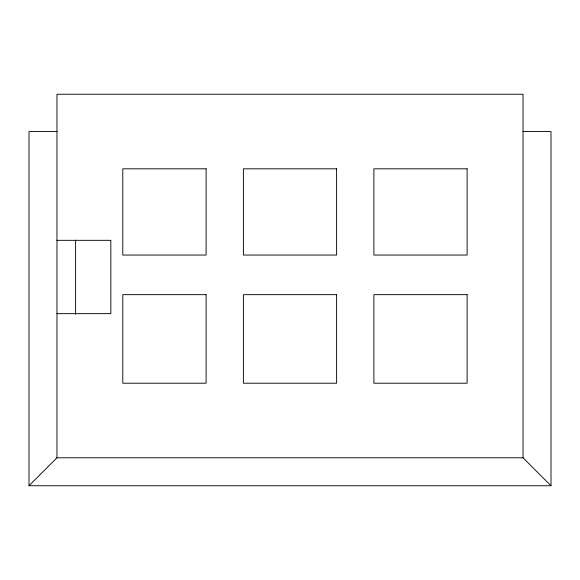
<?xml version="1.0" encoding="UTF-8"?>
<svg xmlns="http://www.w3.org/2000/svg" width="580" height="580" viewBox="0 0 580 580"><rect width="100%" height="100%" fill="white"/><g stroke="black" fill="none" stroke-linecap="round" stroke-linejoin="round"><path stroke-width="0.87" d="M56.963 131.537L29 131.537L29 485.75L56.963 457.787L523.037 457.787L551 485.75L551 131.537L523.037 131.537M56.963 240.33L110.831 240.33L110.831 313.642L56.963 313.642M29 485.75L551 485.75M523.037 457.787L523.037 94.25L56.963 94.25L56.963 457.787M75.61 240.106L75.61 314.287M206.11 168.823L122.793 168.823L122.793 255.048L206.11 255.048L206.11 168.823M336.61 168.823L243.39 168.823L243.39 255.048L336.61 255.048L336.61 168.823M467.11 168.823L373.89 168.823L373.89 255.048L467.11 255.048L467.11 168.823M206.11 294.662L122.793 294.662L122.793 383.213L206.11 383.213L206.11 294.662M336.61 294.662L243.39 294.662L243.39 383.213L336.61 383.213L336.61 294.662M467.11 294.662L373.89 294.662L373.89 383.213L467.11 383.213L467.11 294.662"/></g></svg>
